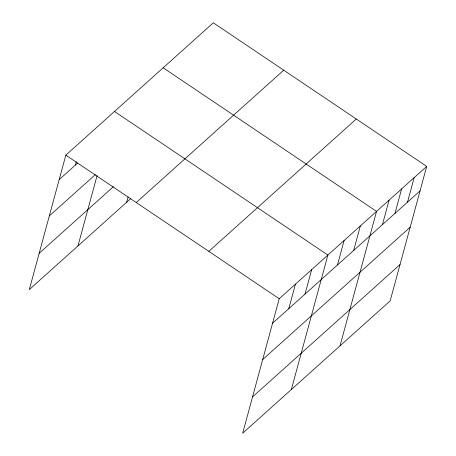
<?xml version="1.0" encoding="UTF-8"?>
<svg xmlns="http://www.w3.org/2000/svg" width="456" height="456" viewBox="0 0 456 456"><rect width="100%" height="100%" fill="white"/><g stroke="black" fill="none" stroke-linecap="round" stroke-linejoin="round"><path stroke-width="0.68" d="M426.702 166.394L279.214 298.737L242.683 433.2L390.171 300.857L426.702 166.394L213.317 22.8L65.829 155.143L29.298 289.606L130.815 198.508M75.4 165.078L76.323 161.675M77.97 245.932L97.082 175.588M126.637 202.259L128.102 196.878M288.785 308.672L295.442 284.179M305.007 294.114L311.665 269.621M291.355 389.527L327.887 255.064L114.502 111.469M337.457 264.999L344.109 240.506M353.679 250.441L360.331 225.948M340.022 345.853L376.553 211.39L163.168 67.796M382.436 224.637L389.093 200.144M394.976 213.385L401.628 188.892M407.51 202.139L414.162 177.646M59.177 179.635L77.491 163.197M49.316 215.927L95.372 174.597M39.159 253.314L113.47 186.629M136.247 202.532L283.735 70.184M208.802 251.353L356.284 119.01M272.563 323.23L420.044 190.887M262.702 359.522L410.189 227.179M252.544 396.908L400.026 264.565M65.829 155.143L279.214 298.737"/></g></svg>
